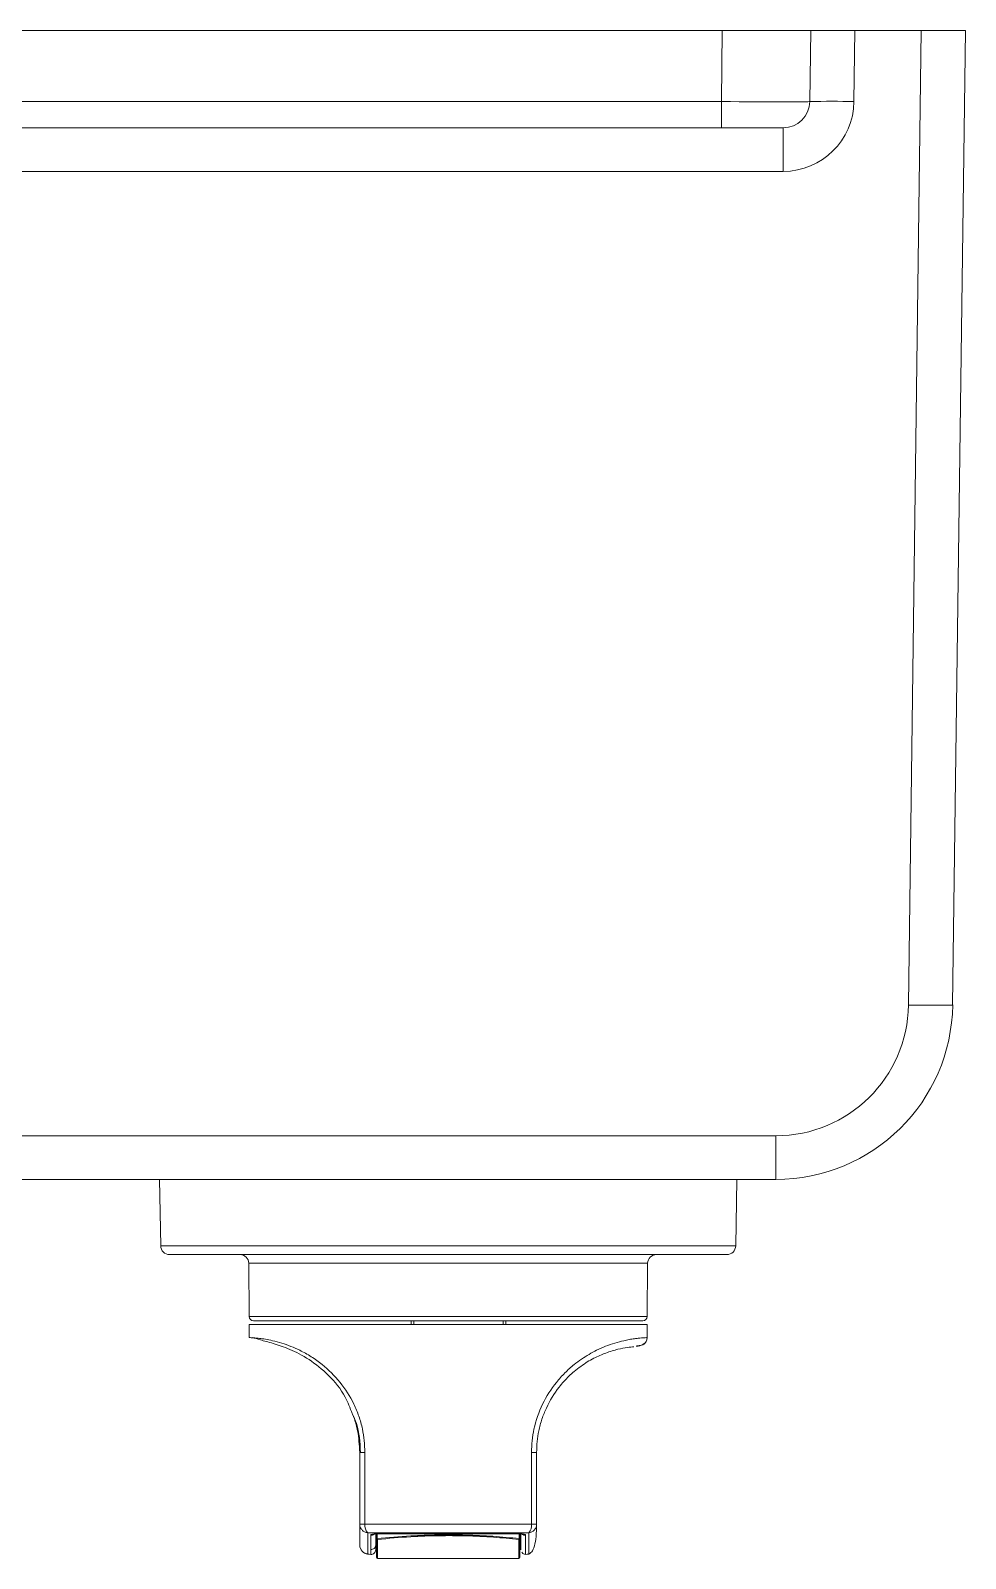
# Model space of a CAD drawing. Extents: x 14808 to 20058, y -13198 to -11680.
# Drawn here: x 15047.6 to 15100.5, y -12670.9 to -12584.4 of the extents above; entities that cross this region are included whole.
import ezdxf

# ---------------------------------------------------------------- set-up
doc = ezdxf.new("R2010")
doc.units = 0
doc.header["$LTSCALE"] = 7
doc.header["$MEASUREMENT"] = 0
doc.layers.get('0').update_dxf_attribs({"color": 2, "linetype": 'CONTINUOUS'})

# ---------------------------------------------------------------- blocks, each defined once
blk = doc.blocks.new('A$C68CB6CE2')
at = {"color": 7, "linetype": 'Continuous', "lineweight": 15}
for p, q in [((105.625, 43.222), (70.149, 43.222)), ((105.599, 41.213), (105.625, 43.222)), ((105.625, 43.222), (108.125, 43.222)), ((108.125, 43.222), (108.099, 41.213)), ((108.125, 43.222), (109.375, 43.222)), ((109.375, 43.222), (109.349, 41.213)), ((111.25, 43.222), (109.375, 43.222)), ((110.889, 15.657), (111.25, 43.222)), ((111.25, 43.222), (112.5, 43.222)), ((112.5, 43.222), (112.139, 15.657)), ((70.157, 41.213), (105.599, 41.213)), ((105.599, 41.213), (105.599, 40.472)), ((105.599, 40.472), (70.157, 40.472)), ((107.349, 40.472), (105.599, 40.472)), ((107.349, 39.239), (107.349, 40.472)), ((107.349, 39.239), (70.28, 39.239)), ((70.388, 11.956), (107.14, 11.956)), ((107.14, 11.956), (107.14, 10.722)), ((107.14, 10.722), (70.388, 10.722)), ((89.713, 10.722), (89.746, 8.843)), ((106.004, 8.843), (106.037, 10.722)), ((105.754, 8.597), (89.996, 8.597)), ((92.236, 8.35), (92.249, 6.846)), ((103.501, 6.846), (103.514, 8.35)), ((92.25, 6.622), (92.25, 6.248)), ((103.5, 6.622), (92.25, 6.622)), ((97.875, 6.722), (92.374, 6.722)), ((96.825, 6.622), (96.825, 6.722)), ((103.376, 6.722), (97.875, 6.722)), ((99.5, 6.722), (99.5, 6.622)), ((103.5, 6.248), (103.5, 6.622)), ((95.375, 3), (95.375, 0.967)), ((95.52, 3), (95.52, 0.967)), ((100.23, 0.967), (100.23, 3)), ((100.375, 0.967), (100.375, 3)), ((100.375, 3), (100.375, 3)), ((95.52, 0.967), (100.23, 0.967)), ((95.598, 0.726), (100.152, 0.726)), ((95.687, 0.253), (95.687, 0.657)), ((95.825, 0.377), (95.825, 0.69)), ((95.841, 0.697), (95.859, 0.693)), ((95.842, 0.697), (99.908, 0.697)), ((95.85, 0.561), (95.85, 0.693)), ((95.864, 0.561), (95.85, 0.561)), ((95.85, 0.025), (95.85, 0.561)), ((95.855, 0.693), (99.894, 0.693)), ((99.9, 0.561), (99.886, 0.561)), ((99.891, 0.693), (99.897, 0.697)), ((99.9, 0.699), (99.9, 0.561)), ((99.9, 0.602), (99.9, 0.678)), ((99.9, 0.602), (99.925, 0.602)), ((99.9, 0.561), (99.9, 0.525)), ((99.9, 0.561), (99.9, 0.025)), ((95.375, 0.374), (95.375, 0.377)), ((95.825, 0.24), (95.825, 0.377)), ((95.875, 0), (99.875, 0))]:
    blk.add_line(p, q, dxfattribs=at)
at = {"color": 8, "linetype": 'Continuous', "lineweight": 15}
for p, q in [((89.746, 8.843), (106.004, 8.843)), ((103.514, 8.35), (92.236, 8.35)), ((92.249, 6.846), (103.501, 6.846)), ((96.9, 6.622), (96.9, 6.722)), ((99.425, 6.722), (99.425, 6.622)), ((95.864, 0.693), (95.864, 0.561)), ((95.875, 0.537), (95.875, 0)), ((99.875, 0), (99.875, 0.537)), ((99.886, 0.561), (99.886, 0.693)), ((95.598, 0.128), (95.598, 0.125)), ((95.687, 0.116), (95.687, 0.253))]:
    blk.add_line(p, q, dxfattribs=at)
at = {"color": 7, "linetype": 'Continuous', "lineweight": 15, "flags": 128}
blk.add_lwpolyline([(95.375, 0.967), (95.376, 0.967), (95.378, 0.967), (95.381, 0.967), (95.385, 0.967), (95.391, 0.967), (95.397, 0.967), (95.405, 0.967), (95.414, 0.967)], dxfattribs=at)
at = {"color": 8, "linetype": 'Continuous', "lineweight": 15, "flags": 128}
blk.add_lwpolyline([(95.842, 0.697), (95.853, 0.693), (95.855, 0.693)], dxfattribs=at)
at = {"color": 7, "linetype": 'Continuous', "lineweight": 15}
for centre, radius, start, end in [((107.349, 41.222), 0.75, 270, 359.25), ((107.349, 41.239), 2, 270, 359.25), ((108.724, 17.336), 23.885, 88.5007, 91.4993), ((107.14, 15.706), 3.75, 270, 359.25), ((107.14, 15.722), 5, 270, 359.25), ((111.514, 39.533), 23.885, 268.5007, 271.4993), ((89.996, 8.847), 0.25, 181, 270), ((105.754, 8.847), 0.25, 270, 359), ((91.986, 8.347), 0.25, 0.5, 90), ((103.764, 8.347), 0.25, 90, 179.5), ((92.374, 6.847), 0.125, 180.5, 270), ((103.376, 6.847), 0.125, 270, 359.5), ((95.83, 0.933), 0.311, 173.7499, 221.7442), ((99.92, 0.933), 0.311, 318.256, 6.2501), ((95.875, 0.562), 0.0247, 180.7608, 270.7411), ((95.896, 0.56), 0.0317, 178.5836, 228.1131), ((99.854, 0.56), 0.0317, 311.8869, 1.4164), ((99.875, 0.562), 0.0247, 269.2589, 359.2392), ((95.625, 0.377), 0.25, 180.0032, 263.7031), ((95.625, 0.374), 0.25, 180, 263.6987), ((97.875, 20.75), 20.75, 263.6987, 263.9466), ((95.7, 0.377), 0.125, 263.7853, 359.7809), ((95.7, 0.24), 0.125, 263.9466, 0), ((95.875, 0.025), 0.025, 180, 270), ((99.875, 0.025), 0.025, 270, 0), ((97.875, 20.75), 20.75, 276.0562, 276.3019)]:
    blk.add_arc(centre, radius, start, end, dxfattribs=at)
blk.add_ellipse((105.599, 41.222), major_axis=(2.5, -0.01), ratio=0.003926, start_param=4.712524, end_param=6.283149, dxfattribs=at)
for points, knots in [([(92.25, 6.248), (92.253, 6.247), (92.258, 6.247), (92.295, 6.246), (92.333, 6.243), (92.35, 6.242)], [0, 0, 0, 0, 0.382822, 0.722338, 1, 1, 1, 1]), ([(92.34, 6.252), (92.406, 6.23), (92.538, 6.186), (92.909, 6.093), (93.38, 5.933), (93.934, 5.656), (94.494, 5.207), (94.944, 4.674), (95.101, 4.258), (95.161, 4.099)], [0, 0, 0, 0, 0.154992, 0.309412, 0.462642, 0.614053, 0.763172, 0.910055, 1, 1, 1, 1]), ([(100.23, 3), (100.233, 3.111), (100.24, 3.332), (100.318, 3.799), (100.52, 4.383), (100.854, 4.903), (101.174, 5.257), (101.415, 5.472), (101.645, 5.643), (101.86, 5.778), (102.09, 5.901), (102.337, 6.01), (102.598, 6.1), (102.82, 6.158), (103.003, 6.195), (103.137, 6.216), (103.251, 6.23), (103.363, 6.241), (103.473, 6.247), (103.49, 6.247), (103.5, 6.248)], [0, 0, 0, 0, 0.041058, 0.082137, 0.175431, 0.270306, 0.319239, 0.369333, 0.408068, 0.448079, 0.489627, 0.540481, 0.59652, 0.65974, 0.703072, 0.750206, 0.789626, 0.833451, 0.905358, 1, 1, 1, 1]), ([(103.431, 6.075), (103.399, 6.053), (103.354, 6.022), (103.228, 6.007), (103.189, 6.002)], [0, 0, 0, 0, 0.692419, 1, 1, 1, 1]), ([(103.207, 6.011), (103.232, 6.014), (103.3, 6.024), (103.376, 6.045), (103.443, 6.092), (103.49, 6.16), (103.497, 6.222), (103.5, 6.247)], [0, 0, 0, 0, 0.199982, 0.562755, 0.784174, 0.913708, 1, 1, 1, 1]), ([(103.431, 6.075), (103.452, 6.102), (103.492, 6.154), (103.497, 6.219), (103.5, 6.25)], [0, 0, 0, 0, 0.519222, 1, 1, 1, 1]), ([(100.375, 3), (100.378, 3.103), (100.384, 3.306), (100.435, 3.624), (100.52, 3.943), (100.691, 4.376), (100.912, 4.733), (101.145, 5.01), (101.288, 5.158), (101.448, 5.302), (101.622, 5.439), (101.81, 5.563), (102.053, 5.699), (102.357, 5.83), (102.685, 5.925), (102.933, 5.97), (103.093, 5.987), (103.118, 5.989), (103.121, 5.989)], [0, 0, 0, 0, 0.048862, 0.097178, 0.153144, 0.20746, 0.323122, 0.36068, 0.397907, 0.434943, 0.481613, 0.528618, 0.576231, 0.668662, 0.77897, 0.888236, 0.989645, 1, 1, 1, 1]), ([(95.161, 4.099), (95.205, 4.006), (95.363, 3.668), (95.38, 3.28), (95.392, 3)], [0, 0, 0, 0, 0.276913, 1, 1, 1, 1]), ([(95.168, 4.083), (95.186, 4.039), (95.248, 3.888), (95.342, 3.529), (95.362, 3.206), (95.375, 3)], [0, 0, 0, 0, 0.132107, 0.447801, 1, 1, 1, 1]), ([(95.52, 3), (95.5, 3), (95.459, 3), (95.412, 3), (95.381, 3), (95.377, 3), (95.375, 3)], [0, 0, 0, 0, 0.244871, 0.500009, 0.755142, 1, 1, 1, 1]), ([(100.23, 3), (100.251, 3), (100.294, 3), (100.34, 3), (100.37, 3), (100.373, 3), (100.375, 3)], [0, 0, 0, 0, 0.255861, 0.514746, 0.765804, 1, 1, 1, 1]), ([(95.375, 0.967), (95.378, 0.939), (95.384, 0.88), (95.434, 0.803), (95.507, 0.745), (95.567, 0.732), (95.598, 0.726)], [0, 0, 0, 0, 0.241473, 0.499996, 0.745672, 1, 1, 1, 1]), ([(95.375, 0.377), (95.375, 0.387), (95.375, 0.409), (95.375, 0.518), (95.375, 0.69), (95.375, 0.875), (95.375, 0.967)], [0, 0, 0, 0, 0.229295, 0.458557, 0.729296, 1, 1, 1, 1]), ([(95.414, 0.967), (95.429, 0.967), (95.457, 0.967), (95.499, 0.967), (95.52, 0.967)], [0, 0, 0, 0, 0.5, 1, 1, 1, 1]), ([(100.152, 0.125), (100.181, 0.138), (100.238, 0.165), (100.316, 0.342), (100.367, 0.607), (100.372, 0.847), (100.375, 0.967)], [0, 0, 0, 0, 0.250994, 0.501585, 0.751343, 1, 1, 1, 1]), ([(100.375, 0.967), (100.372, 0.939), (100.366, 0.88), (100.316, 0.803), (100.243, 0.745), (100.182, 0.732), (100.152, 0.726)], [0, 0, 0, 0, 0.240876, 0.493241, 0.749862, 1, 1, 1, 1]), ([(100.336, 0.967), (100.347, 0.967), (100.37, 0.967), (100.373, 0.967), (100.375, 0.967)], [0, 0, 0, 0, 0.5, 1, 1, 1, 1]), ([(95.598, 0.726), (95.598, 0.563), (95.598, 0.233), (95.598, 0.163), (95.598, 0.128)], [0, 0, 0, 0, 0.494031, 1, 1, 1, 1]), ([(95.687, 0.657), (95.689, 0.663), (95.693, 0.674), (95.727, 0.687), (95.777, 0.695), (95.821, 0.696), (95.842, 0.697)], [0, 0, 0, 0, 0.257037, 0.508526, 0.755543, 1, 1, 1, 1]), ([(95.864, 0.561), (96.177, 0.59), (96.73, 0.642), (97.589, 0.672), (98.374, 0.667), (99.156, 0.631), (99.64, 0.585), (99.886, 0.561)], [0, 0, 0, 0, 0.242727, 0.429461, 0.621666, 0.808156, 1, 1, 1, 1]), ([(99.875, 0.537), (99.638, 0.56), (99.156, 0.607), (98.386, 0.643), (97.599, 0.648), (96.743, 0.618), (96.186, 0.566), (95.875, 0.537)], [0, 0, 0, 0, 0.186513, 0.378345, 0.565051, 0.757256, 1, 1, 1, 1]), ([(99.908, 0.697), (99.929, 0.696), (99.973, 0.695), (100.023, 0.687), (100.057, 0.674), (100.061, 0.663), (100.063, 0.657)], [0, 0, 0, 0, 0.244636, 0.491428, 0.742846, 1, 1, 1, 1]), ([(99.925, 0.693), (99.925, 0.653), (99.925, 0.543), (99.925, 0.408), (99.925, 0.292), (99.925, 0.249), (99.925, 0.239), (99.925, 0.24), (99.925, 0.247), (99.925, 0.256), (99.925, 0.264), (99.925, 0.266)], [0, 0, 0, 0, 0.107231, 0.293428, 0.505631, 0.71783, 0.78395, 0.850036, 0.91611, 0.98219, 1, 1, 1, 1]), ([(99.956, 0.179), (99.957, 0.178), (99.978, 0.147), (100.014, 0.122), (100.046, 0.118), (100.064, 0.116)], [0, 0, 0, 0, 0.021515, 0.43223, 1, 1, 1, 1])]:
    blk.add_open_spline(points, degree=3, knots=knots, dxfattribs=at)
at = {"color": 8, "linetype": 'Continuous', "lineweight": 15}
for points, knots in [([(92.35, 6.242), (92.351, 6.242), (92.367, 6.241), (92.425, 6.237), (92.534, 6.227), (92.701, 6.204), (92.911, 6.163), (93.154, 6.1), (93.416, 6.008), (93.696, 5.885), (93.996, 5.719), (94.388, 5.44), (94.825, 5.013), (95.164, 4.486), (95.354, 4.026), (95.486, 3.572), (95.507, 3.223), (95.52, 3)], [0, 0, 0, 0, 0.002798, 0.040954, 0.107282, 0.173939, 0.241035, 0.314596, 0.378871, 0.437104, 0.508033, 0.575311, 0.688711, 0.797543, 0.851324, 0.904961, 1, 1, 1, 1]), ([(95.687, 0.657), (95.695, 0.657), (95.712, 0.656), (95.738, 0.662), (95.763, 0.672), (95.781, 0.684), (95.788, 0.693), (95.79, 0.695)], [0, 0, 0, 0, 0.218814, 0.450885, 0.691907, 0.93641, 1, 1, 1, 1]), ([(99.941, 0.721), (99.943, 0.717), (99.949, 0.705), (99.965, 0.689), (99.987, 0.672), (100.012, 0.662), (100.038, 0.656), (100.055, 0.657), (100.063, 0.657)], [0, 0, 0, 0, 0.090298, 0.277133, 0.465878, 0.651936, 0.831085, 1, 1, 1, 1]), ([(100.063, 0.657), (100.063, 0.607), (100.063, 0.505), (100.063, 0.382), (100.063, 0.28), (100.063, 0.2), (100.063, 0.149), (100.063, 0.113), (100.063, 0.126), (100.063, 0.131)], [0, 0, 0, 0, 0.146922, 0.294908, 0.443959, 0.594078, 0.745266, 0.897525, 1, 1, 1, 1]), ([(100.152, 0.126), (100.152, 0.152), (100.152, 0.202), (100.152, 0.552), (100.152, 0.726)], [0, 0, 0, 0, 0.504581, 1, 1, 1, 1])]:
    blk.add_open_spline(points, degree=3, knots=knots, dxfattribs=at)
at = {"color": 7, "linetype": 'Continuous', "lineweight": 15}
blk.add_open_spline([(100.23, 0.967), (100.251, 0.967), (100.293, 0.967), (100.321, 0.967), (100.336, 0.967)], degree=3, dxfattribs=at)

msp = doc.modelspace()

# ---------------------------------------------------------------- block references
at = {"xscale": 2, "yscale": 2, "zscale": 2}
msp.add_blockref('A$C68CB6CE2', (14875.481, -12670.852), dxfattribs=at)

doc.saveas('drawing.dxf')
